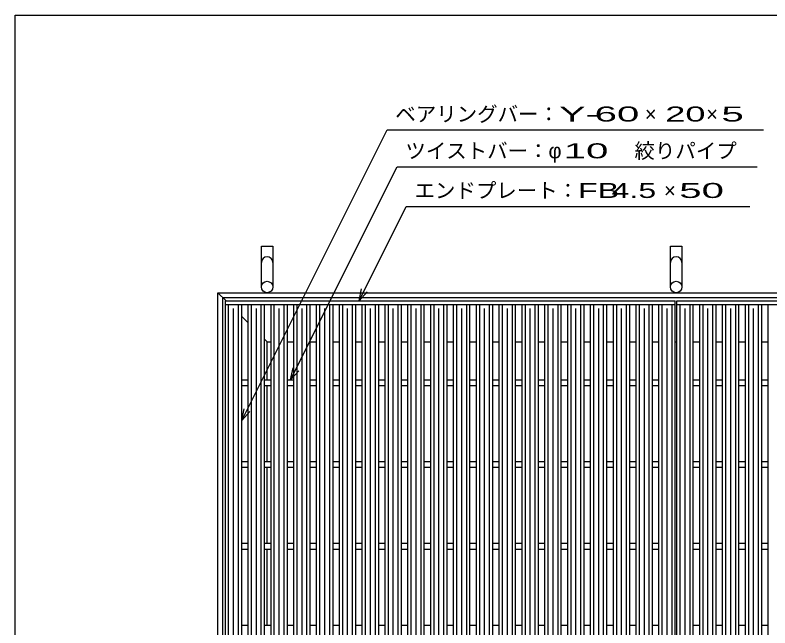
# Model space of a CAD drawing. Units: millimetres at full size, sheet at 1:10; details may follow other scales. Extents: x -1820 to 1731, y -1282 to 1054.
# Drawn here: x -1729 to -806, y 304 to 1054 of the extents above; entities that cross this region are included whole.
import ezdxf
from ezdxf.enums import TextEntityAlignment as Align

# ---------------------------------------------------------------- set-up
doc = ezdxf.new("R2010")
doc.units = ezdxf.units.MM
doc.header["$LTSCALE"] = 10
for name, color, linetype, lineweight in [('0_2', 150, 'Continuous', 25), ('16', 3, 'Continuous', 25), ('19', 6, 'Continuous', 25), ('22', 4, 'Continuous', 25)]:
    doc.layers.add(name, color=color, linetype=linetype, lineweight=lineweight)
doc.styles.add('ベクトル', font='')
doc.styles.get('ベクトル').set_extended_font_data('ベクトル')

msp = doc.modelspace()

# ---------------------------------------------------------------- linework, layer by layer
at = {"layer": '0_2'}
for p, q in [((-1729, -1146.5), (-1729, 1053.5)), ((-1729, 1053.5), (1731, 1053.5))]:
    msp.add_line(p, q, dxfattribs=at)
at = {"layer": '16'}
for p, q in [((-1472, 704), (-922, 704)), ((-1472, 699.5), (-1472, 704)), ((-922, 699.5), (-922, 704)), ((-920, 704), (-370, 704)), ((-920, 699.5), (-920, 704)), ((-1472, 699.5), (-922, 699.5)), ((-1472, -391.5), (-1472, 699.5)), ((-1472, 699.5), (-1452, 699.5)), ((-1468, -391.5), (-1468, 699.5)), ((-1462, -386.5), (-1462, 694.5)), ((-1456, -391.5), (-1456, 699.5)), ((-1452, -391.5), (-1452, 699.5)), ((-1444.1, -391.5), (-1444.1, 699.5)), ((-1444.1, 699.5), (-1424.1, 699.5)), ((-1440.1, -391.5), (-1440.1, 699.5)), ((-1434.1, -386.5), (-1434.1, 694.5)), ((-1428.1, -391.5), (-1428.1, 699.5)), ((-1424.1, -391.5), (-1424.1, 699.5)), ((-1416.2, -391.5), (-1416.2, 699.5)), ((-1416.2, 699.5), (-1396.2, 699.5)), ((-1412.2, -391.5), (-1412.2, 699.5)), ((-1406.2, -386.5), (-1406.2, 694.5)), ((-1400.2, -391.5), (-1400.2, 699.5)), ((-1396.2, -391.5), (-1396.2, 699.5)), ((-1388.3, -391.5), (-1388.3, 699.5)), ((-1388.3, 699.5), (-1368.3, 699.5)), ((-1384.3, -391.5), (-1384.3, 699.5)), ((-1378.3, -386.5), (-1378.3, 694.5)), ((-1372.3, -391.5), (-1372.3, 699.5)), ((-1368.3, -391.5), (-1368.3, 699.5)), ((-1360.4, -391.5), (-1360.4, 699.5)), ((-1360.4, 699.5), (-1340.4, 699.5)), ((-1356.4, -391.5), (-1356.4, 699.5)), ((-1350.4, -386.5), (-1350.4, 694.5)), ((-1344.4, -391.5), (-1344.4, 699.5)), ((-1340.4, -391.5), (-1340.4, 699.5)), ((-1332.5, -391.5), (-1332.5, 699.5)), ((-1332.5, 699.5), (-1312.5, 699.5)), ((-1328.5, -391.5), (-1328.5, 699.5)), ((-1322.5, -386.5), (-1322.5, 694.5)), ((-1316.5, -391.5), (-1316.5, 699.5)), ((-1312.5, -391.5), (-1312.5, 699.5)), ((-1304.6, -391.5), (-1304.6, 699.5)), ((-1304.6, 699.5), (-1284.6, 699.5)), ((-1300.6, -391.5), (-1300.6, 699.5)), ((-1294.6, -386.5), (-1294.6, 694.5)), ((-1288.6, -391.5), (-1288.6, 699.5)), ((-1284.6, -391.5), (-1284.6, 699.5)), ((-1276.7, -391.5), (-1276.7, 699.5)), ((-1276.7, 699.5), (-1256.7, 699.5)), ((-1272.7, -391.5), (-1272.7, 699.5)), ((-1266.7, -386.5), (-1266.7, 694.5)), ((-1260.7, -391.5), (-1260.7, 699.5)), ((-1256.7, -391.5), (-1256.7, 699.5)), ((-1248.8, -391.5), (-1248.8, 699.5)), ((-1248.8, 699.5), (-1228.8, 699.5)), ((-1244.8, -391.5), (-1244.8, 699.5)), ((-1238.8, -386.5), (-1238.8, 694.5)), ((-1232.8, -391.5), (-1232.8, 699.5)), ((-1228.8, -391.5), (-1228.8, 699.5)), ((-1220.9, -391.5), (-1220.9, 699.5)), ((-1220.9, 699.5), (-1200.9, 699.5)), ((-1216.9, -391.5), (-1216.9, 699.5)), ((-1210.9, -386.5), (-1210.9, 694.5)), ((-1204.9, -391.5), (-1204.9, 699.5)), ((-1200.9, -391.5), (-1200.9, 699.5)), ((-1193, -391.5), (-1193, 699.5)), ((-1193, 699.5), (-1173, 699.5)), ((-1189, -391.5), (-1189, 699.5)), ((-1183, -386.5), (-1183, 694.5)), ((-1177, -391.5), (-1177, 699.5)), ((-1173, -391.5), (-1173, 699.5)), ((-1165.1, -391.5), (-1165.1, 699.5)), ((-1165.1, 699.5), (-1145.1, 699.5)), ((-1161.1, -391.5), (-1161.1, 699.5)), ((-1155.1, -386.5), (-1155.1, 694.5)), ((-1149.1, -391.5), (-1149.1, 699.5)), ((-1145.1, -391.5), (-1145.1, 699.5)), ((-1137.2, -391.5), (-1137.2, 699.5)), ((-1137.2, 699.5), (-1117.2, 699.5)), ((-1133.2, -391.5), (-1133.2, 699.5)), ((-1127.2, -386.5), (-1127.2, 694.5)), ((-1121.2, -391.5), (-1121.2, 699.5)), ((-1117.2, -391.5), (-1117.2, 699.5)), ((-1109.3, -391.5), (-1109.3, 699.5)), ((-1109.3, 699.5), (-1089.3, 699.5)), ((-1105.3, -391.5), (-1105.3, 699.5)), ((-1099.3, -386.5), (-1099.3, 694.5)), ((-1093.3, -391.5), (-1093.3, 699.5)), ((-1089.3, -391.5), (-1089.3, 699.5)), ((-1081.4, -391.5), (-1081.4, 699.5)), ((-1081.4, 699.5), (-1061.4, 699.5)), ((-1077.4, -391.5), (-1077.4, 699.5)), ((-1071.4, -386.5), (-1071.4, 694.5)), ((-1065.4, -391.5), (-1065.4, 699.5)), ((-1061.4, -391.5), (-1061.4, 699.5)), ((-1053.5, -391.5), (-1053.5, 699.5)), ((-1053.5, 699.5), (-1033.5, 699.5)), ((-1049.5, -391.5), (-1049.5, 699.5)), ((-1043.5, -386.5), (-1043.5, 694.5)), ((-1037.5, -391.5), (-1037.5, 699.5)), ((-1033.5, -391.5), (-1033.5, 699.5)), ((-1025.6, -391.5), (-1025.6, 699.5)), ((-1025.6, 699.5), (-1005.6, 699.5)), ((-1021.6, -391.5), (-1021.6, 699.5)), ((-1015.6, -386.5), (-1015.6, 694.5)), ((-1009.6, -391.5), (-1009.6, 699.5)), ((-1005.6, -391.5), (-1005.6, 699.5)), ((-997.7, -391.5), (-997.7, 699.5)), ((-997.7, 699.5), (-977.7, 699.5)), ((-993.7, -391.5), (-993.7, 699.5)), ((-987.7, -386.5), (-987.7, 694.5)), ((-981.7, -391.5), (-981.7, 699.5)), ((-977.7, -391.5), (-977.7, 699.5)), ((-969.8, -391.5), (-969.8, 699.5)), ((-969.8, 699.5), (-949.8, 699.5)), ((-965.8, -391.5), (-965.8, 699.5)), ((-959.8, -386.5), (-959.8, 694.5)), ((-953.8, -391.5), (-953.8, 699.5)), ((-949.8, -391.5), (-949.8, 699.5)), ((-942, -391.5), (-942, 699.5)), ((-942, 699.5), (-922, 699.5)), ((-938, -391.5), (-938, 699.5)), ((-932, -386.5), (-932, 694.5)), ((-926, -391.5), (-926, 699.5)), ((-922, -391.5), (-922, 699.5)), ((-920, 699.5), (-370, 699.5)), ((-920, -391.5), (-920, 699.5)), ((-920, 699.5), (-900, 699.5)), ((-916, -391.5), (-916, 699.5)), ((-910, -386.5), (-910, 694.5)), ((-904, -391.5), (-904, 699.5)), ((-900, -391.5), (-900, 699.5)), ((-892.1, -391.5), (-892.1, 699.5)), ((-892.1, 699.5), (-872.1, 699.5)), ((-888.1, -391.5), (-888.1, 699.5)), ((-882.1, -386.5), (-882.1, 694.5)), ((-876.1, -391.5), (-876.1, 699.5)), ((-872.1, -391.5), (-872.1, 699.5)), ((-864.2, -391.5), (-864.2, 699.5)), ((-864.2, 699.5), (-844.2, 699.5)), ((-860.2, -391.5), (-860.2, 699.5)), ((-854.2, -386.5), (-854.2, 694.5)), ((-848.2, -391.5), (-848.2, 699.5)), ((-844.2, -391.5), (-844.2, 699.5)), ((-836.3, -391.5), (-836.3, 699.5)), ((-836.3, 699.5), (-816.3, 699.5)), ((-832.3, -391.5), (-832.3, 699.5)), ((-826.3, -386.5), (-826.3, 694.5)), ((-820.3, -391.5), (-820.3, 699.5)), ((-816.3, -391.5), (-816.3, 699.5)), ((-808.4, -391.5), (-808.4, 699.5)), ((-808.4, 699.5), (-788.4, 699.5)), ((-1452, 607.5), (-1444.1, 607.5)), ((-1452, 600.5), (-1444.1, 600.5)), ((-1424.1, 607.5), (-1416.2, 607.5)), ((-1424.1, 600.5), (-1416.2, 600.5)), ((-1396.2, 607.5), (-1388.3, 607.5)), ((-1396.2, 600.5), (-1388.3, 600.5)), ((-1368.3, 607.5), (-1360.4, 607.5)), ((-1368.3, 600.5), (-1360.4, 600.5)), ((-1340.4, 607.5), (-1332.5, 607.5)), ((-1340.4, 600.5), (-1332.5, 600.5)), ((-1312.5, 607.5), (-1304.6, 607.5)), ((-1312.5, 600.5), (-1304.6, 600.5)), ((-1284.6, 607.5), (-1276.7, 607.5)), ((-1284.6, 600.5), (-1276.7, 600.5)), ((-1256.7, 607.5), (-1248.8, 607.5)), ((-1256.7, 600.5), (-1248.8, 600.5)), ((-1228.8, 607.5), (-1220.9, 607.5)), ((-1228.8, 600.5), (-1220.9, 600.5)), ((-1200.9, 607.5), (-1193, 607.5)), ((-1200.9, 600.5), (-1193, 600.5)), ((-1173, 607.5), (-1165.1, 607.5)), ((-1173, 600.5), (-1165.1, 600.5)), ((-1145.1, 607.5), (-1137.2, 607.5)), ((-1145.1, 600.5), (-1137.2, 600.5)), ((-1117.2, 607.5), (-1109.3, 607.5)), ((-1117.2, 600.5), (-1109.3, 600.5)), ((-1089.3, 607.5), (-1081.4, 607.5)), ((-1089.3, 600.5), (-1081.4, 600.5)), ((-1061.4, 607.5), (-1053.5, 607.5)), ((-1061.4, 600.5), (-1053.5, 600.5)), ((-1033.5, 607.5), (-1025.6, 607.5)), ((-1033.5, 600.5), (-1025.6, 600.5)), ((-1005.6, 607.5), (-997.7, 607.5)), ((-1005.6, 600.5), (-997.7, 600.5)), ((-977.7, 607.5), (-969.8, 607.5)), ((-977.7, 600.5), (-969.8, 600.5)), ((-949.8, 607.5), (-942, 607.5)), ((-949.8, 600.5), (-942, 600.5)), ((-900, 607.5), (-892.1, 607.5)), ((-900, 600.5), (-892.1, 600.5)), ((-872.1, 607.5), (-864.2, 607.5)), ((-872.1, 600.5), (-864.2, 600.5)), ((-844.2, 607.5), (-836.3, 607.5)), ((-844.2, 600.5), (-836.3, 600.5)), ((-816.3, 607.5), (-808.4, 607.5)), ((-816.3, 600.5), (-808.4, 600.5)), ((-1452, 507.5), (-1444.1, 507.5)), ((-1424.1, 507.5), (-1416.2, 507.5)), ((-1396.2, 507.5), (-1388.3, 507.5)), ((-1368.3, 507.5), (-1360.4, 507.5)), ((-1340.4, 507.5), (-1332.5, 507.5)), ((-1312.5, 507.5), (-1304.6, 507.5)), ((-1284.6, 507.5), (-1276.7, 507.5)), ((-1256.7, 507.5), (-1248.8, 507.5)), ((-1228.8, 507.5), (-1220.9, 507.5)), ((-1200.9, 507.5), (-1193, 507.5)), ((-1173, 507.5), (-1165.1, 507.5)), ((-1145.1, 507.5), (-1137.2, 507.5)), ((-1117.2, 507.5), (-1109.3, 507.5)), ((-1089.3, 507.5), (-1081.4, 507.5)), ((-1061.4, 507.5), (-1053.5, 507.5)), ((-1033.5, 507.5), (-1025.6, 507.5)), ((-1005.6, 507.5), (-997.7, 507.5)), ((-977.7, 507.5), (-969.8, 507.5)), ((-949.8, 507.5), (-942, 507.5)), ((-900, 507.5), (-892.1, 507.5)), ((-872.1, 507.5), (-864.2, 507.5)), ((-844.2, 507.5), (-836.3, 507.5)), ((-816.3, 507.5), (-808.4, 507.5)), ((-1452, 500.5), (-1444.1, 500.5)), ((-1424.1, 500.5), (-1416.2, 500.5)), ((-1396.2, 500.5), (-1388.3, 500.5)), ((-1368.3, 500.5), (-1360.4, 500.5)), ((-1340.4, 500.5), (-1332.5, 500.5)), ((-1312.5, 500.5), (-1304.6, 500.5)), ((-1284.6, 500.5), (-1276.7, 500.5)), ((-1256.7, 500.5), (-1248.8, 500.5)), ((-1228.8, 500.5), (-1220.9, 500.5)), ((-1200.9, 500.5), (-1193, 500.5)), ((-1173, 500.5), (-1165.1, 500.5)), ((-1145.1, 500.5), (-1137.2, 500.5)), ((-1117.2, 500.5), (-1109.3, 500.5)), ((-1089.3, 500.5), (-1081.4, 500.5)), ((-1061.4, 500.5), (-1053.5, 500.5)), ((-1033.5, 500.5), (-1025.6, 500.5)), ((-1005.6, 500.5), (-997.7, 500.5)), ((-977.7, 500.5), (-969.8, 500.5)), ((-949.8, 500.5), (-942, 500.5)), ((-900, 500.5), (-892.1, 500.5)), ((-872.1, 500.5), (-864.2, 500.5)), ((-844.2, 500.5), (-836.3, 500.5)), ((-816.3, 500.5), (-808.4, 500.5)), ((-1452, 407.5), (-1444.1, 407.5)), ((-1424.1, 407.5), (-1416.2, 407.5)), ((-1396.2, 407.5), (-1388.3, 407.5)), ((-1368.3, 407.5), (-1360.4, 407.5)), ((-1340.4, 407.5), (-1332.5, 407.5)), ((-1312.5, 407.5), (-1304.6, 407.5)), ((-1284.6, 407.5), (-1276.7, 407.5)), ((-1256.7, 407.5), (-1248.8, 407.5)), ((-1228.8, 407.5), (-1220.9, 407.5)), ((-1200.9, 407.5), (-1193, 407.5)), ((-1173, 407.5), (-1165.1, 407.5)), ((-1145.1, 407.5), (-1137.2, 407.5)), ((-1117.2, 407.5), (-1109.3, 407.5)), ((-1089.3, 407.5), (-1081.4, 407.5)), ((-1061.4, 407.5), (-1053.5, 407.5)), ((-1033.5, 407.5), (-1025.6, 407.5)), ((-1005.6, 407.5), (-997.7, 407.5)), ((-977.7, 407.5), (-969.8, 407.5)), ((-949.8, 407.5), (-942, 407.5)), ((-900, 407.5), (-892.1, 407.5)), ((-872.1, 407.5), (-864.2, 407.5)), ((-844.2, 407.5), (-836.3, 407.5)), ((-816.3, 407.5), (-808.4, 407.5)), ((-1452, 400.5), (-1444.1, 400.5)), ((-1424.1, 400.5), (-1416.2, 400.5)), ((-1396.2, 400.5), (-1388.3, 400.5)), ((-1368.3, 400.5), (-1360.4, 400.5)), ((-1340.4, 400.5), (-1332.5, 400.5)), ((-1312.5, 400.5), (-1304.6, 400.5)), ((-1284.6, 400.5), (-1276.7, 400.5)), ((-1256.7, 400.5), (-1248.8, 400.5)), ((-1228.8, 400.5), (-1220.9, 400.5)), ((-1200.9, 400.5), (-1193, 400.5)), ((-1173, 400.5), (-1165.1, 400.5)), ((-1145.1, 400.5), (-1137.2, 400.5)), ((-1117.2, 400.5), (-1109.3, 400.5)), ((-1089.3, 400.5), (-1081.4, 400.5)), ((-1061.4, 400.5), (-1053.5, 400.5)), ((-1033.5, 400.5), (-1025.6, 400.5)), ((-1005.6, 400.5), (-997.7, 400.5)), ((-977.7, 400.5), (-969.8, 400.5)), ((-949.8, 400.5), (-942, 400.5)), ((-900, 400.5), (-892.1, 400.5)), ((-872.1, 400.5), (-864.2, 400.5)), ((-844.2, 400.5), (-836.3, 400.5)), ((-816.3, 400.5), (-808.4, 400.5)), ((-1452, 307.5), (-1444.1, 307.5)), ((-1424.1, 307.5), (-1416.2, 307.5)), ((-1396.2, 307.5), (-1388.3, 307.5)), ((-1368.3, 307.5), (-1360.4, 307.5)), ((-1340.4, 307.5), (-1332.5, 307.5)), ((-1312.5, 307.5), (-1304.6, 307.5)), ((-1284.6, 307.5), (-1276.7, 307.5)), ((-1256.7, 307.5), (-1248.8, 307.5)), ((-1228.8, 307.5), (-1220.9, 307.5)), ((-1200.9, 307.5), (-1193, 307.5)), ((-1173, 307.5), (-1165.1, 307.5)), ((-1145.1, 307.5), (-1137.2, 307.5)), ((-1117.2, 307.5), (-1109.3, 307.5)), ((-1089.3, 307.5), (-1081.4, 307.5)), ((-1061.4, 307.5), (-1053.5, 307.5)), ((-1033.5, 307.5), (-1025.6, 307.5)), ((-1005.6, 307.5), (-997.7, 307.5)), ((-977.7, 307.5), (-969.8, 307.5)), ((-949.8, 307.5), (-942, 307.5)), ((-900, 307.5), (-892.1, 307.5)), ((-872.1, 307.5), (-864.2, 307.5)), ((-844.2, 307.5), (-836.3, 307.5)), ((-816.3, 307.5), (-808.4, 307.5))]:
    msp.add_line(p, q, dxfattribs=at)
at = {"layer": '19'}
for p, q in [((-1428, 721), (-1428, 771)), ((-1428, 771), (-1414, 771)), ((-1414, 771), (-1414, 721)), ((-928, 721), (-928, 771)), ((-928, 771), (-914, 771)), ((-914, 771), (-914, 721)), ((-1481, 714), (-361, 714)), ((-1481, -406), (-1481, 714)), ((-1471, 704), (-1481, 714)), ((-1475, 708), (-367, 708)), ((-1475, -400), (-1475, 708)), ((-1444.1, 677.1), (-1452, 685)), ((-1421, 654), (-1424.1, 657.1)), ((-1421, 654), (-1416.2, 654)), ((-1421, 607.25), (-1421, 654)), ((-1396.2, 654), (-1388.3, 654)), ((-1368.3, 654), (-1360.4, 654)), ((-1340.4, 654), (-1332.5, 654)), ((-1312.5, 654), (-1304.6, 654)), ((-1284.6, 654), (-1276.7, 654)), ((-1256.7, 654), (-1248.8, 654)), ((-1228.8, 654), (-1220.9, 654)), ((-1200.9, 654), (-1193, 654)), ((-1173, 654), (-1165.1, 654)), ((-1145.1, 654), (-1137.2, 654)), ((-1117.2, 654), (-1109.3, 654)), ((-1089.3, 654), (-1081.4, 654)), ((-1061.4, 654), (-1053.5, 654)), ((-1033.5, 654), (-1025.6, 654)), ((-1005.6, 654), (-997.7, 654)), ((-977.7, 654), (-969.8, 654)), ((-949.8, 654), (-941.9, 654)), ((-922, 654), (-920, 654)), ((-900, 654), (-892.1, 654)), ((-872.1, 654), (-864.2, 654)), ((-844.2, 654), (-836.3, 654)), ((-816.3, 654), (-808.4, 654)), ((-1421, 507.25), (-1421, 600.75)), ((-1421, 407.25), (-1421, 500.75)), ((-1421, 307.25), (-1421, 400.75))]:
    msp.add_line(p, q, dxfattribs=at)
for centre in [(-1421, 721), (-921, 721)]:
    msp.add_circle(centre, 7, dxfattribs=at)
for centre in [(-1421, 751), (-921, 751)]:
    msp.add_arc(centre, 7, 0, 180, dxfattribs=at)
at = {"layer": '22'}
for p, q in [((-1452, 557.5), (-1274.25, 913)), ((-1274.25, 913), (-814.25, 913)), ((-1392.25, 607.5), (-1262, 868)), ((-1262, 868), (-822, 868)), ((-1308.55, 704), (-1250.8, 819.5)), ((-1250.8, 819.5), (-830.8, 819.5)), ((-1308.55, 704), (-1305.55, 718.6)), ((-1308.55, 704), (-1298.55, 715)), ((-1392.25, 607.5), (-1389.25, 622.1)), ((-1392.25, 607.5), (-1382.25, 618.5)), ((-1452, 557.5), (-1449, 572.1)), ((-1452, 557.5), (-1442, 568.5))]:
    msp.add_line(p, q, dxfattribs=at)

# ---------------------------------------------------------------- texts
at = {"layer": '22', "color": 2, "style": 'ベクトル'}
for s, p in [('ベアリングバー：', (-1264.25, 932.5)), ('×', (-959.25, 932.5)), ('×', (-884.25, 932.5)), ('ツイストバー：', (-1252, 887.5)), ('絞りパイプ', (-972, 887.5)), ('φ', (-1077, 887.5)), ('エンドプレート：', (-1240.8, 839)), ('×', (-935.8, 839))]:
    msp.add_text(s, height=18.33, dxfattribs=at).set_placement(p, align=Align.MIDDLE_LEFT)
for s, width, p in [('Y-', 2, (-1064.25, 932.5)), (' 60 ', 2, (-1034.25, 932.5)), ('20', 1.8, (-934.25, 932.5)), (' 5 ', 2, (-879.25, 932.5)), (' 10 ', 2, (-1072, 887.5)), ('FB', 1.6, (-1040.8, 839)), (' 4.5 ', 1.6, (-1010.8, 839)), (' 50 ', 2, (-930.8, 839))]:
    msp.add_text(s, height=18.33, dxfattribs=dict(at, width=width)).set_placement(p, align=Align.MIDDLE_LEFT)

doc.saveas('drawing.dxf')
